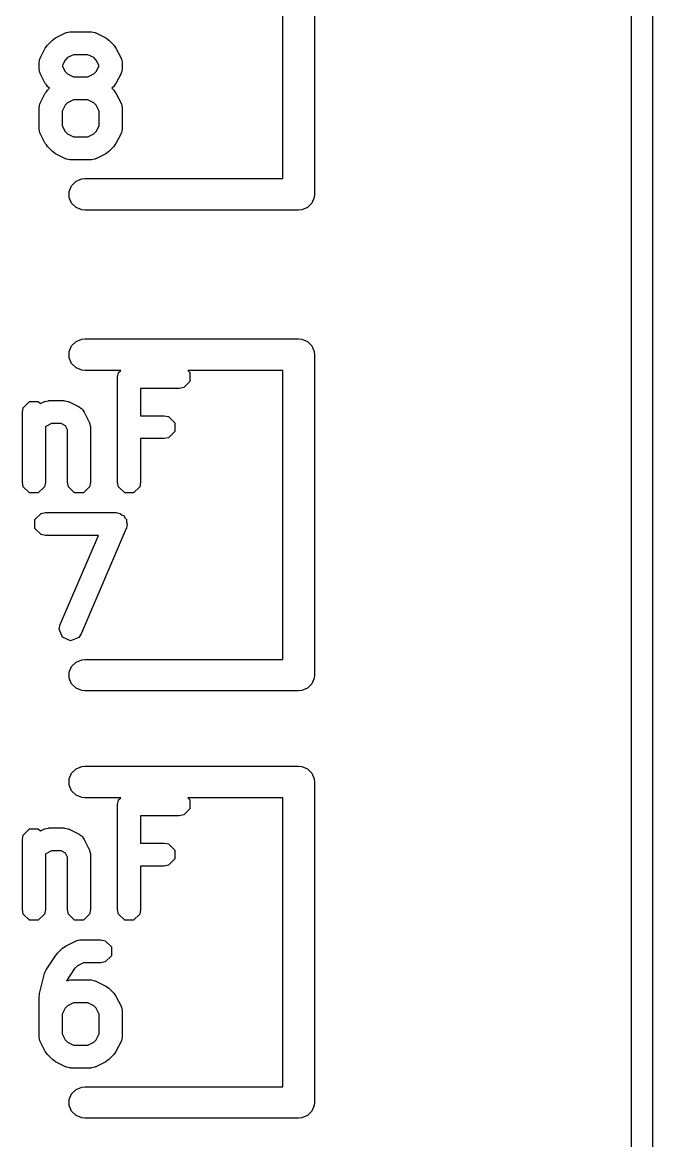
# Model space of a CAD drawing. Extents: x 3.77 to 7.16, y -4.93 to -3.32.
# Drawn here: x 6.8084 to 6.9263, y -4.5808 to -4.3715 of the extents above; entities that cross this region are included whole.
import ezdxf

# ---------------------------------------------------------------- set-up
doc = ezdxf.new("R2010")
doc.units = 0
doc.header["$MEASUREMENT"] = 0
doc.layers.add('BLACK', color=7, linetype='CONTINUOUS')

msp = doc.modelspace()

# ---------------------------------------------------------------- linework, layer by layer
at = {"layer": 'BLACK', "linetype": 'CONTINUOUS'}
for p, q in [((6.92632, -3.52778), (6.92632, -4.78762)), ((6.92238, -4.78566), (6.92238, -3.52975)), ((6.86305, -4.34369), (6.86305, -4.40369)), ((6.85715, -4.40073), (6.85715, -4.34664)), ((6.81312, -4.37573), (6.81406, -4.37479)), ((6.81406, -4.37479), (6.81434, -4.3746)), ((6.81434, -4.3746), (6.81462, -4.37439)), ((6.81462, -4.37439), (6.81649, -4.37345)), ((6.81649, -4.37345), (6.8166, -4.37343)), ((6.8166, -4.37343), (6.81663, -4.37339)), ((6.81663, -4.37339), (6.81697, -4.37332)), ((6.81697, -4.37332), (6.8173, -4.37323)), ((6.8173, -4.37323), (6.81735, -4.37325)), ((6.81735, -4.37325), (6.81745, -4.37323)), ((6.81745, -4.37323), (6.82121, -4.37323)), ((6.82121, -4.37323), (6.82131, -4.37325)), ((6.82131, -4.37325), (6.82136, -4.37323)), ((6.82136, -4.37323), (6.82169, -4.37332)), ((6.82169, -4.37332), (6.82203, -4.37339)), ((6.82203, -4.37339), (6.82206, -4.37343)), ((6.82206, -4.37343), (6.82217, -4.37345)), ((6.82217, -4.37345), (6.82404, -4.37439)), ((6.82404, -4.37439), (6.82432, -4.3746)), ((6.82432, -4.3746), (6.8246, -4.37479)), ((6.8246, -4.37479), (6.82554, -4.37573)), ((6.81178, -4.37817), (6.81272, -4.37629)), ((6.81272, -4.37629), (6.81293, -4.37602)), ((6.81293, -4.37602), (6.81312, -4.37573)), ((6.82554, -4.37573), (6.82573, -4.37602)), ((6.82573, -4.37602), (6.82594, -4.37629)), ((6.82594, -4.37629), (6.82688, -4.37817)), ((6.81155, -4.37913), (6.81157, -4.37902)), ((6.81155, -4.38007), (6.81155, -4.37913)), ((6.81156, -4.37898), (6.81165, -4.37864)), ((6.81157, -4.37902), (6.81156, -4.37898)), ((6.81165, -4.37864), (6.81172, -4.37831)), ((6.81172, -4.37831), (6.81175, -4.37827)), ((6.81175, -4.37827), (6.81178, -4.37817)), ((6.81641, -4.37853), (6.81587, -4.3796)), ((6.81685, -4.37808), (6.81641, -4.37853)), ((6.81796, -4.37753), (6.81685, -4.37808)), ((6.8207, -4.37753), (6.81796, -4.37753)), ((6.82181, -4.37808), (6.8207, -4.37753)), ((6.82225, -4.37853), (6.82181, -4.37808)), ((6.82279, -4.3796), (6.82225, -4.37853)), ((6.82688, -4.37817), (6.82691, -4.37827)), ((6.82691, -4.37827), (6.82695, -4.37831)), ((6.82695, -4.37831), (6.82701, -4.37864)), ((6.82701, -4.37864), (6.8271, -4.37898)), ((6.8271, -4.37898), (6.82709, -4.37902)), ((6.82709, -4.37902), (6.82711, -4.37913)), ((6.82711, -4.37913), (6.82711, -4.38007)), ((6.81157, -4.38017), (6.81155, -4.38007)), ((6.81156, -4.38022), (6.81157, -4.38017)), ((6.81165, -4.38055), (6.81156, -4.38022)), ((6.81172, -4.38089), (6.81165, -4.38055)), ((6.81175, -4.38093), (6.81172, -4.38089)), ((6.81178, -4.38103), (6.81175, -4.38093)), ((6.81272, -4.38291), (6.81178, -4.38103)), ((6.81587, -4.3796), (6.81641, -4.38067)), ((6.81641, -4.38067), (6.81685, -4.38111)), ((6.81685, -4.38111), (6.81796, -4.38167)), ((6.8207, -4.38167), (6.82181, -4.38111)), ((6.82181, -4.38111), (6.82225, -4.38067)), ((6.82225, -4.38067), (6.82279, -4.3796)), ((6.82688, -4.38103), (6.82594, -4.38291)), ((6.82691, -4.38093), (6.82688, -4.38103)), ((6.82695, -4.38089), (6.82691, -4.38093)), ((6.82701, -4.38055), (6.82695, -4.38089)), ((6.8271, -4.38022), (6.82701, -4.38055)), ((6.82711, -4.38007), (6.82709, -4.38017)), ((6.82709, -4.38017), (6.8271, -4.38022)), ((6.81293, -4.38318), (6.81272, -4.38291)), ((6.81312, -4.38346), (6.81293, -4.38318)), ((6.81348, -4.38382), (6.81312, -4.38346)), ((6.81796, -4.38167), (6.8207, -4.38167)), ((6.82554, -4.38346), (6.82519, -4.38382)), ((6.82573, -4.38318), (6.82554, -4.38346)), ((6.82594, -4.38291), (6.82573, -4.38318)), ((6.81178, -4.38661), (6.81272, -4.38473)), ((6.81272, -4.38473), (6.81293, -4.38446)), ((6.81293, -4.38446), (6.81312, -4.38418)), ((6.81312, -4.38418), (6.81348, -4.38382)), ((6.82519, -4.38382), (6.82554, -4.38418)), ((6.82554, -4.38418), (6.82573, -4.38446)), ((6.82573, -4.38446), (6.82594, -4.38473)), ((6.82594, -4.38473), (6.82688, -4.38661)), ((6.81155, -4.38757), (6.81157, -4.38747)), ((6.81155, -4.39132), (6.81155, -4.38757)), ((6.81156, -4.38742), (6.81165, -4.38709)), ((6.81157, -4.38747), (6.81156, -4.38742)), ((6.81165, -4.38709), (6.81172, -4.38675)), ((6.81172, -4.38675), (6.81175, -4.38671)), ((6.81175, -4.38671), (6.81178, -4.38661)), ((6.81641, -4.38697), (6.81585, -4.38808)), ((6.81685, -4.38653), (6.81641, -4.38697)), ((6.81796, -4.38597), (6.81685, -4.38653)), ((6.8207, -4.38597), (6.81796, -4.38597)), ((6.82181, -4.38653), (6.8207, -4.38597)), ((6.82225, -4.38697), (6.82181, -4.38653)), ((6.82281, -4.38808), (6.82225, -4.38697)), ((6.82688, -4.38661), (6.82691, -4.38671)), ((6.82691, -4.38671), (6.82695, -4.38675)), ((6.82695, -4.38675), (6.82701, -4.38709)), ((6.82701, -4.38709), (6.8271, -4.38742)), ((6.8271, -4.38742), (6.82709, -4.38747)), ((6.82709, -4.38747), (6.82711, -4.38757)), ((6.82711, -4.38757), (6.82711, -4.39132)), ((6.81585, -4.38808), (6.81585, -4.39082)), ((6.82281, -4.39082), (6.82281, -4.38808)), ((6.81157, -4.39143), (6.81155, -4.39132)), ((6.81156, -4.39148), (6.81157, -4.39143)), ((6.81165, -4.39181), (6.81156, -4.39148)), ((6.81172, -4.39215), (6.81165, -4.39181)), ((6.81585, -4.39082), (6.81641, -4.39193)), ((6.81641, -4.39193), (6.81685, -4.39237)), ((6.82181, -4.39237), (6.82225, -4.39193)), ((6.82225, -4.39193), (6.82281, -4.39082)), ((6.82701, -4.39181), (6.82695, -4.39215)), ((6.8271, -4.39148), (6.82701, -4.39181)), ((6.82711, -4.39132), (6.82709, -4.39143)), ((6.82709, -4.39143), (6.8271, -4.39148)), ((6.81175, -4.39218), (6.81172, -4.39215)), ((6.81178, -4.39229), (6.81175, -4.39218)), ((6.81272, -4.39416), (6.81178, -4.39229)), ((6.81685, -4.39237), (6.81796, -4.39293)), ((6.81796, -4.39293), (6.8207, -4.39293)), ((6.8207, -4.39293), (6.82181, -4.39237)), ((6.82688, -4.39229), (6.82594, -4.39416)), ((6.82691, -4.39218), (6.82688, -4.39229)), ((6.82695, -4.39215), (6.82691, -4.39218)), ((6.81293, -4.39443), (6.81272, -4.39416)), ((6.81312, -4.39472), (6.81293, -4.39443)), ((6.81406, -4.39566), (6.81312, -4.39472)), ((6.81434, -4.39585), (6.81406, -4.39566)), ((6.81462, -4.39606), (6.81434, -4.39585)), ((6.81649, -4.397), (6.81462, -4.39606)), ((6.82404, -4.39606), (6.82217, -4.397)), ((6.82432, -4.39585), (6.82404, -4.39606)), ((6.8246, -4.39566), (6.82432, -4.39585)), ((6.82554, -4.39472), (6.8246, -4.39566)), ((6.82573, -4.39443), (6.82554, -4.39472)), ((6.82594, -4.39416), (6.82573, -4.39443)), ((6.8166, -4.39703), (6.81649, -4.397)), ((6.81663, -4.39706), (6.8166, -4.39703)), ((6.81697, -4.39713), (6.81663, -4.39706)), ((6.8173, -4.39722), (6.81697, -4.39713)), ((6.81735, -4.39721), (6.8173, -4.39722)), ((6.81745, -4.39723), (6.81735, -4.39721)), ((6.82121, -4.39723), (6.81745, -4.39723)), ((6.82131, -4.39721), (6.82121, -4.39723)), ((6.82136, -4.39722), (6.82131, -4.39721)), ((6.82169, -4.39713), (6.82136, -4.39722)), ((6.82203, -4.39706), (6.82169, -4.39713)), ((6.82206, -4.39703), (6.82203, -4.39706)), ((6.82217, -4.397), (6.82206, -4.39703)), ((6.8172, -4.40311), (6.81764, -4.40205)), ((6.81764, -4.40205), (6.81846, -4.40123)), ((6.81846, -4.40123), (6.81952, -4.40079)), ((6.81952, -4.40079), (6.8201, -4.40073)), ((6.8201, -4.40073), (6.85715, -4.40073)), ((6.8172, -4.40426), (6.8172, -4.40311)), ((6.81764, -4.40533), (6.8172, -4.40426)), ((6.863, -4.40426), (6.86255, -4.40533)), ((6.86305, -4.40369), (6.863, -4.40426)), ((6.81846, -4.40614), (6.81764, -4.40533)), ((6.81952, -4.40658), (6.81846, -4.40614)), ((6.8201, -4.40664), (6.81952, -4.40658)), ((6.8601, -4.40664), (6.8201, -4.40664)), ((6.86068, -4.40658), (6.8601, -4.40664)), ((6.86174, -4.40614), (6.86068, -4.40658)), ((6.86255, -4.40533), (6.86174, -4.40614)), ((6.81764, -4.43205), (6.81846, -4.43123)), ((6.81846, -4.43123), (6.81952, -4.43079)), ((6.81952, -4.43079), (6.8201, -4.43073)), ((6.8201, -4.43073), (6.8601, -4.43073)), ((6.8601, -4.43073), (6.86068, -4.43079)), ((6.86068, -4.43079), (6.86174, -4.43123)), ((6.86174, -4.43123), (6.86255, -4.43205)), ((6.8172, -4.43311), (6.81764, -4.43205)), ((6.8172, -4.43426), (6.8172, -4.43311)), ((6.86255, -4.43205), (6.863, -4.43311)), ((6.863, -4.43311), (6.86305, -4.43369)), ((6.86305, -4.43369), (6.86305, -4.49369)), ((6.81764, -4.43533), (6.8172, -4.43426)), ((6.81846, -4.43614), (6.81764, -4.43533)), ((6.81952, -4.43658), (6.81846, -4.43614)), ((6.8201, -4.43664), (6.81952, -4.43658)), ((6.82683, -4.43664), (6.8201, -4.43664)), ((6.82625, -4.43788), (6.82642, -4.43705)), ((6.82625, -4.45758), (6.82625, -4.43788)), ((6.82642, -4.43705), (6.82683, -4.43664)), ((6.85715, -4.43664), (6.83935, -4.43664)), ((6.83935, -4.43664), (6.83977, -4.43705)), ((6.83977, -4.43705), (6.83977, -4.4387)), ((6.85715, -4.49073), (6.85715, -4.43664)), ((6.83778, -4.44003), (6.83055, -4.44003)), ((6.83055, -4.44003), (6.83055, -4.44511)), ((6.83861, -4.43986), (6.83778, -4.44003)), ((6.83977, -4.4387), (6.83861, -4.43986)), ((6.80843, -4.44444), (6.80859, -4.44362)), ((6.80859, -4.44362), (6.80976, -4.44246)), ((6.80976, -4.44246), (6.8114, -4.44246)), ((6.8114, -4.44246), (6.81179, -4.44284)), ((6.81179, -4.44284), (6.81243, -4.44252)), ((6.81243, -4.44252), (6.81253, -4.44249)), ((6.81253, -4.44249), (6.81257, -4.44246)), ((6.81257, -4.44246), (6.81291, -4.44239)), ((6.81291, -4.44239), (6.81324, -4.4423)), ((6.81324, -4.4423), (6.81329, -4.44231)), ((6.81329, -4.44231), (6.81339, -4.44229)), ((6.81339, -4.44229), (6.81621, -4.44229)), ((6.81621, -4.44229), (6.81631, -4.44231)), ((6.81631, -4.44231), (6.81636, -4.4423)), ((6.81636, -4.4423), (6.81669, -4.44239)), ((6.81669, -4.44239), (6.81703, -4.44246)), ((6.81703, -4.44246), (6.81706, -4.44249)), ((6.81706, -4.44249), (6.81717, -4.44252)), ((6.81717, -4.44252), (6.81904, -4.44346)), ((6.81904, -4.44346), (6.81938, -4.44372)), ((6.81938, -4.44372), (6.81949, -4.44376)), ((6.81949, -4.44376), (6.81959, -4.44388)), ((6.81959, -4.44388), (6.81971, -4.44397)), ((6.81971, -4.44397), (6.81974, -4.44408)), ((6.81974, -4.44408), (6.82001, -4.44442)), ((6.80843, -4.45758), (6.80843, -4.44444)), ((6.82001, -4.44442), (6.82094, -4.4463)), ((6.82094, -4.4463), (6.82097, -4.4464)), ((6.82097, -4.4464), (6.82101, -4.44644)), ((6.82101, -4.44644), (6.82107, -4.44677)), ((6.83055, -4.44511), (6.83497, -4.44511)), ((6.83497, -4.44511), (6.83579, -4.44527)), ((6.83579, -4.44527), (6.83695, -4.44644)), ((6.83695, -4.44644), (6.83695, -4.44808)), ((6.81279, -4.44715), (6.81273, -4.44721)), ((6.81273, -4.44721), (6.81273, -4.45758)), ((6.8139, -4.44659), (6.81279, -4.44715)), ((6.8157, -4.44659), (6.8139, -4.44659)), ((6.81648, -4.44698), (6.8157, -4.44659)), ((6.81687, -4.44777), (6.81648, -4.44698)), ((6.81687, -4.45758), (6.81687, -4.44777)), ((6.82107, -4.44677), (6.82117, -4.44711)), ((6.82117, -4.44711), (6.82115, -4.44715)), ((6.82115, -4.44715), (6.82117, -4.44726)), ((6.82117, -4.44726), (6.82117, -4.45758)), ((6.83695, -4.44808), (6.83579, -4.44924)), ((6.83497, -4.44941), (6.83055, -4.44941)), ((6.83055, -4.44941), (6.83055, -4.45758)), ((6.83579, -4.44924), (6.83497, -4.44941)), ((6.80859, -4.4584), (6.80843, -4.45758)), ((6.80976, -4.45956), (6.80859, -4.4584)), ((6.81256, -4.4584), (6.8114, -4.45956)), ((6.81273, -4.45758), (6.81256, -4.4584)), ((6.81703, -4.4584), (6.81687, -4.45758)), ((6.8182, -4.45956), (6.81703, -4.4584)), ((6.82101, -4.4584), (6.81984, -4.45956)), ((6.82117, -4.45758), (6.82101, -4.4584)), ((6.82642, -4.4584), (6.82625, -4.45758)), ((6.82758, -4.45956), (6.82642, -4.4584)), ((6.83039, -4.4584), (6.82922, -4.45956)), ((6.83055, -4.45758), (6.83039, -4.4584)), ((6.8114, -4.45956), (6.80976, -4.45956)), ((6.81984, -4.45956), (6.8182, -4.45956)), ((6.82922, -4.45956), (6.82758, -4.45956)), ((6.81078, -4.46455), (6.81194, -4.46339)), ((6.81078, -4.4662), (6.81078, -4.46455)), ((6.81194, -4.46339), (6.81276, -4.46323)), ((6.81276, -4.46323), (6.8259, -4.46323)), ((6.8259, -4.46323), (6.82591, -4.46323)), ((6.82591, -4.46323), (6.82592, -4.46323)), ((6.82592, -4.46323), (6.82595, -4.46324)), ((6.82595, -4.46324), (6.82672, -4.46339)), ((6.82672, -4.46339), (6.82703, -4.4637)), ((6.82703, -4.4637), (6.82744, -4.46388)), ((6.82744, -4.46388), (6.82759, -4.46426)), ((6.82759, -4.46426), (6.82788, -4.46455)), ((6.82788, -4.46455), (6.82788, -4.46499)), ((6.82788, -4.46499), (6.82805, -4.4654)), ((6.81194, -4.46736), (6.81078, -4.4662)), ((6.81276, -4.46753), (6.81194, -4.46736)), ((6.82787, -4.46622), (6.81943, -4.48592)), ((6.82788, -4.46621), (6.82787, -4.46622)), ((6.82805, -4.4654), (6.82788, -4.46618)), ((6.82788, -4.46618), (6.82788, -4.4662)), ((6.82788, -4.4662), (6.82788, -4.46621)), ((6.82264, -4.46753), (6.81276, -4.46753)), ((6.81548, -4.48423), (6.82264, -4.46753)), ((6.8153, -4.48505), (6.81548, -4.48423)), ((6.81592, -4.48658), (6.8153, -4.48505)), ((6.81943, -4.48592), (6.81896, -4.48662)), ((6.81743, -4.48723), (6.81592, -4.48658)), ((6.81896, -4.48662), (6.81743, -4.48723)), ((6.8172, -4.49311), (6.81764, -4.49205)), ((6.81764, -4.49205), (6.81846, -4.49123)), ((6.81846, -4.49123), (6.81952, -4.49079)), ((6.81952, -4.49079), (6.8201, -4.49073)), ((6.8201, -4.49073), (6.85715, -4.49073)), ((6.8172, -4.49426), (6.8172, -4.49311)), ((6.81764, -4.49533), (6.8172, -4.49426)), ((6.863, -4.49426), (6.86255, -4.49533)), ((6.86305, -4.49369), (6.863, -4.49426)), ((6.81846, -4.49614), (6.81764, -4.49533)), ((6.81952, -4.49658), (6.81846, -4.49614)), ((6.8201, -4.49664), (6.81952, -4.49658)), ((6.8601, -4.49664), (6.8201, -4.49664)), ((6.86068, -4.49658), (6.8601, -4.49664)), ((6.86174, -4.49614), (6.86068, -4.49658)), ((6.86255, -4.49533), (6.86174, -4.49614)), ((6.81764, -4.51205), (6.81846, -4.51123)), ((6.81846, -4.51123), (6.81952, -4.51079)), ((6.81952, -4.51079), (6.8201, -4.51073)), ((6.8201, -4.51073), (6.8601, -4.51073)), ((6.8601, -4.51073), (6.86068, -4.51079)), ((6.86068, -4.51079), (6.86174, -4.51123)), ((6.86174, -4.51123), (6.86255, -4.51205)), ((6.8172, -4.51311), (6.81764, -4.51205)), ((6.8172, -4.51426), (6.8172, -4.51311)), ((6.86255, -4.51205), (6.863, -4.51311)), ((6.863, -4.51311), (6.86305, -4.51369)), ((6.81764, -4.51533), (6.8172, -4.51426)), ((6.81846, -4.51614), (6.81764, -4.51533)), ((6.86305, -4.51369), (6.86305, -4.57369)), ((6.81952, -4.51658), (6.81846, -4.51614)), ((6.8201, -4.51664), (6.81952, -4.51658)), ((6.82683, -4.51664), (6.8201, -4.51664)), ((6.82625, -4.51788), (6.82642, -4.51705)), ((6.82642, -4.51705), (6.82683, -4.51664)), ((6.85715, -4.51664), (6.83935, -4.51664)), ((6.83935, -4.51664), (6.83977, -4.51705)), ((6.83977, -4.51705), (6.83977, -4.5187)), ((6.85715, -4.57073), (6.85715, -4.51664)), ((6.82625, -4.53758), (6.82625, -4.51788)), ((6.83977, -4.5187), (6.83861, -4.51986)), ((6.83778, -4.52003), (6.83055, -4.52003)), ((6.83055, -4.52003), (6.83055, -4.52511)), ((6.83861, -4.51986), (6.83778, -4.52003)), ((6.80843, -4.52444), (6.80859, -4.52362)), ((6.80859, -4.52362), (6.80976, -4.52246)), ((6.80976, -4.52246), (6.8114, -4.52246)), ((6.8114, -4.52246), (6.81179, -4.52284)), ((6.81179, -4.52284), (6.81243, -4.52252)), ((6.81243, -4.52252), (6.81253, -4.52249)), ((6.81253, -4.52249), (6.81257, -4.52246)), ((6.81257, -4.52246), (6.81291, -4.52239)), ((6.81291, -4.52239), (6.81324, -4.5223)), ((6.81324, -4.5223), (6.81329, -4.52231)), ((6.81329, -4.52231), (6.81339, -4.52229)), ((6.81339, -4.52229), (6.81621, -4.52229)), ((6.81621, -4.52229), (6.81631, -4.52231)), ((6.81631, -4.52231), (6.81636, -4.5223)), ((6.81636, -4.5223), (6.81669, -4.52239)), ((6.81669, -4.52239), (6.81703, -4.52246)), ((6.81703, -4.52246), (6.81706, -4.52249)), ((6.81706, -4.52249), (6.81717, -4.52252)), ((6.81717, -4.52252), (6.81904, -4.52346)), ((6.81904, -4.52346), (6.81938, -4.52372)), ((6.81938, -4.52372), (6.81949, -4.52376)), ((6.81949, -4.52376), (6.81959, -4.52388)), ((6.81959, -4.52388), (6.81971, -4.52397)), ((6.80843, -4.53758), (6.80843, -4.52444)), ((6.81971, -4.52397), (6.81974, -4.52408)), ((6.81974, -4.52408), (6.82001, -4.52442)), ((6.82001, -4.52442), (6.82094, -4.5263)), ((6.83055, -4.52511), (6.83497, -4.52511)), ((6.83497, -4.52511), (6.83579, -4.52527)), ((6.83579, -4.52527), (6.83695, -4.52644)), ((6.81279, -4.52715), (6.81273, -4.52721)), ((6.81273, -4.52721), (6.81273, -4.53758)), ((6.8139, -4.52659), (6.81279, -4.52715)), ((6.8157, -4.52659), (6.8139, -4.52659)), ((6.81648, -4.52698), (6.8157, -4.52659)), ((6.81687, -4.52777), (6.81648, -4.52698)), ((6.81687, -4.53758), (6.81687, -4.52777)), ((6.82094, -4.5263), (6.82097, -4.5264)), ((6.82097, -4.5264), (6.82101, -4.52644)), ((6.82101, -4.52644), (6.82107, -4.52677)), ((6.82107, -4.52677), (6.82117, -4.52711)), ((6.82117, -4.52711), (6.82115, -4.52715)), ((6.82115, -4.52715), (6.82117, -4.52726)), ((6.82117, -4.52726), (6.82117, -4.53758)), ((6.83695, -4.52808), (6.83579, -4.52924)), ((6.83695, -4.52644), (6.83695, -4.52808)), ((6.83497, -4.52941), (6.83055, -4.52941)), ((6.83055, -4.52941), (6.83055, -4.53758)), ((6.83579, -4.52924), (6.83497, -4.52941)), ((6.80859, -4.5384), (6.80843, -4.53758)), ((6.80976, -4.53956), (6.80859, -4.5384)), ((6.81256, -4.5384), (6.8114, -4.53956)), ((6.81273, -4.53758), (6.81256, -4.5384)), ((6.81703, -4.5384), (6.81687, -4.53758)), ((6.8182, -4.53956), (6.81703, -4.5384)), ((6.82101, -4.5384), (6.81984, -4.53956)), ((6.82117, -4.53758), (6.82101, -4.5384)), ((6.82642, -4.5384), (6.82625, -4.53758)), ((6.82758, -4.53956), (6.82642, -4.5384)), ((6.83039, -4.5384), (6.82922, -4.53956)), ((6.83055, -4.53758), (6.83039, -4.5384)), ((6.8114, -4.53956), (6.80976, -4.53956)), ((6.81984, -4.53956), (6.8182, -4.53956)), ((6.82922, -4.53956), (6.82758, -4.53956)), ((6.815, -4.54573), (6.81593, -4.54479)), ((6.81593, -4.54479), (6.81622, -4.5446)), ((6.81622, -4.5446), (6.81649, -4.54439)), ((6.81649, -4.54439), (6.81837, -4.54345)), ((6.81837, -4.54345), (6.81847, -4.54343)), ((6.81847, -4.54343), (6.81851, -4.54339)), ((6.81851, -4.54339), (6.81885, -4.54332)), ((6.81885, -4.54332), (6.81918, -4.54323)), ((6.81918, -4.54323), (6.81922, -4.54325)), ((6.81922, -4.54325), (6.81933, -4.54323)), ((6.81933, -4.54323), (6.82308, -4.54323)), ((6.82308, -4.54323), (6.82391, -4.54339)), ((6.82391, -4.54339), (6.82507, -4.54455)), ((6.82507, -4.54455), (6.82507, -4.5462)), ((6.81285, -4.54887), (6.81473, -4.54606)), ((6.81473, -4.54606), (6.81488, -4.54591)), ((6.81488, -4.54591), (6.815, -4.54573)), ((6.82507, -4.5462), (6.82391, -4.54736)), ((6.81271, -4.54921), (6.81285, -4.54887)), ((6.81819, -4.54862), (6.81668, -4.55089)), ((6.81873, -4.54808), (6.81819, -4.54862)), ((6.81984, -4.54753), (6.81873, -4.54808)), ((6.82308, -4.54753), (6.81984, -4.54753)), ((6.82391, -4.54736), (6.82308, -4.54753)), ((6.81162, -4.5533), (6.81255, -4.54955)), ((6.81255, -4.54955), (6.81271, -4.54921)), ((6.81668, -4.55089), (6.81697, -4.55083)), ((6.81697, -4.55083), (6.8173, -4.55074)), ((6.8173, -4.55074), (6.81735, -4.55075)), ((6.81735, -4.55075), (6.81745, -4.55073)), ((6.81745, -4.55073), (6.82121, -4.55073)), ((6.82121, -4.55073), (6.82131, -4.55075)), ((6.82131, -4.55075), (6.82136, -4.55074)), ((6.82136, -4.55074), (6.82169, -4.55083)), ((6.82169, -4.55083), (6.82203, -4.5509)), ((6.82203, -4.5509), (6.82206, -4.55093)), ((6.82206, -4.55093), (6.82217, -4.55096)), ((6.82217, -4.55096), (6.82404, -4.5519)), ((6.82404, -4.5519), (6.82432, -4.55211)), ((6.82432, -4.55211), (6.8246, -4.5523)), ((6.8246, -4.5523), (6.82554, -4.55324)), ((6.81155, -4.55382), (6.8116, -4.55356)), ((6.81155, -4.56132), (6.81155, -4.55382)), ((6.8116, -4.55356), (6.81162, -4.5533)), ((6.81796, -4.55503), (6.81685, -4.55559)), ((6.8207, -4.55503), (6.81796, -4.55503)), ((6.82181, -4.55559), (6.8207, -4.55503)), ((6.82554, -4.55324), (6.82573, -4.55352)), ((6.82573, -4.55352), (6.82594, -4.5538)), ((6.82594, -4.5538), (6.82688, -4.55567)), ((6.81641, -4.55603), (6.81585, -4.55714)), ((6.81585, -4.55714), (6.81585, -4.56082)), ((6.81685, -4.55559), (6.81641, -4.55603)), ((6.82225, -4.55603), (6.82181, -4.55559)), ((6.82281, -4.55714), (6.82225, -4.55603)), ((6.82281, -4.56082), (6.82281, -4.55714)), ((6.82688, -4.55567), (6.82691, -4.55578)), ((6.82691, -4.55578), (6.82695, -4.55581)), ((6.82695, -4.55581), (6.82701, -4.55615)), ((6.82701, -4.55615), (6.8271, -4.55648)), ((6.8271, -4.55648), (6.82709, -4.55653)), ((6.82709, -4.55653), (6.82711, -4.55663)), ((6.82711, -4.55663), (6.82711, -4.56132)), ((6.81157, -4.56143), (6.81155, -4.56132)), ((6.81156, -4.56148), (6.81157, -4.56143)), ((6.81165, -4.56181), (6.81156, -4.56148)), ((6.81585, -4.56082), (6.81641, -4.56193)), ((6.82225, -4.56193), (6.82281, -4.56082)), ((6.8271, -4.56148), (6.82701, -4.56181)), ((6.82711, -4.56132), (6.82709, -4.56143)), ((6.82709, -4.56143), (6.8271, -4.56148)), ((6.81172, -4.56215), (6.81165, -4.56181)), ((6.81175, -4.56218), (6.81172, -4.56215)), ((6.81178, -4.56229), (6.81175, -4.56218)), ((6.81272, -4.56416), (6.81178, -4.56229)), ((6.81641, -4.56193), (6.81685, -4.56237)), ((6.81685, -4.56237), (6.81796, -4.56293)), ((6.81796, -4.56293), (6.8207, -4.56293)), ((6.8207, -4.56293), (6.82181, -4.56237)), ((6.82181, -4.56237), (6.82225, -4.56193)), ((6.82688, -4.56229), (6.82594, -4.56416)), ((6.82691, -4.56218), (6.82688, -4.56229)), ((6.82695, -4.56215), (6.82691, -4.56218)), ((6.82701, -4.56181), (6.82695, -4.56215)), ((6.81293, -4.56443), (6.81272, -4.56416)), ((6.81312, -4.56472), (6.81293, -4.56443)), ((6.81406, -4.56566), (6.81312, -4.56472)), ((6.81434, -4.56585), (6.81406, -4.56566)), ((6.8246, -4.56566), (6.82432, -4.56585)), ((6.82554, -4.56472), (6.8246, -4.56566)), ((6.82573, -4.56443), (6.82554, -4.56472)), ((6.82594, -4.56416), (6.82573, -4.56443)), ((6.81462, -4.56606), (6.81434, -4.56585)), ((6.81649, -4.567), (6.81462, -4.56606)), ((6.8166, -4.56703), (6.81649, -4.567)), ((6.81663, -4.56706), (6.8166, -4.56703)), ((6.81697, -4.56713), (6.81663, -4.56706)), ((6.8173, -4.56722), (6.81697, -4.56713)), ((6.81735, -4.56721), (6.8173, -4.56722)), ((6.81745, -4.56723), (6.81735, -4.56721)), ((6.82121, -4.56723), (6.81745, -4.56723)), ((6.82131, -4.56721), (6.82121, -4.56723)), ((6.82136, -4.56722), (6.82131, -4.56721)), ((6.82169, -4.56713), (6.82136, -4.56722)), ((6.82203, -4.56706), (6.82169, -4.56713)), ((6.82206, -4.56703), (6.82203, -4.56706)), ((6.82217, -4.567), (6.82206, -4.56703)), ((6.82404, -4.56606), (6.82217, -4.567)), ((6.82432, -4.56585), (6.82404, -4.56606)), ((6.8172, -4.57311), (6.81764, -4.57205)), ((6.81764, -4.57205), (6.81846, -4.57123)), ((6.81846, -4.57123), (6.81952, -4.57079)), ((6.81952, -4.57079), (6.8201, -4.57073)), ((6.8201, -4.57073), (6.85715, -4.57073)), ((6.8172, -4.57426), (6.8172, -4.57311)), ((6.86305, -4.57369), (6.863, -4.57426)), ((6.81764, -4.57533), (6.8172, -4.57426)), ((6.81846, -4.57614), (6.81764, -4.57533)), ((6.81952, -4.57658), (6.81846, -4.57614)), ((6.86174, -4.57614), (6.86068, -4.57658)), ((6.86255, -4.57533), (6.86174, -4.57614)), ((6.863, -4.57426), (6.86255, -4.57533)), ((6.8201, -4.57664), (6.81952, -4.57658)), ((6.8601, -4.57664), (6.8201, -4.57664)), ((6.86068, -4.57658), (6.8601, -4.57664))]:
    msp.add_line(p, q, dxfattribs=at)

doc.saveas('drawing.dxf')
